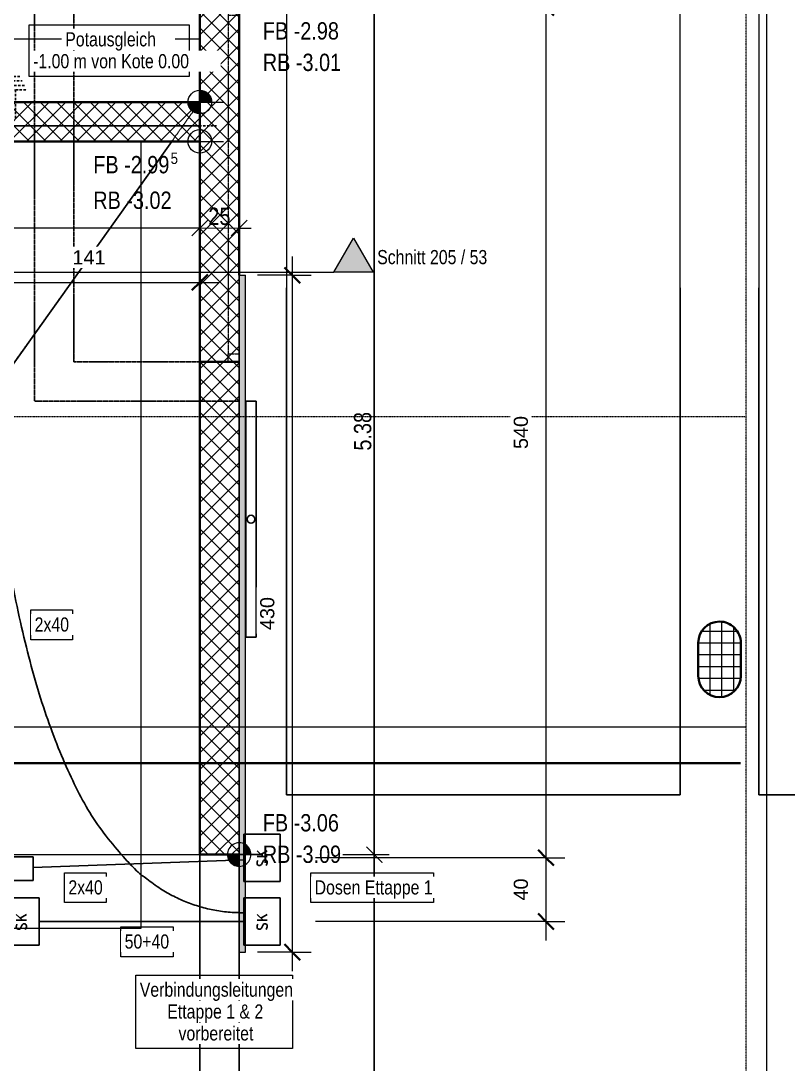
# Model space of a CAD drawing. Header units: millimetres. Extents: x -24363 to 26500, y -21894 to 23000.
# Drawn here: x 9449 to 14321, y 1289 to 7916 of the extents above; entities that cross this region are included whole.
import ezdxf

# ---------------------------------------------------------------- set-up
doc = ezdxf.new("R2010")
doc.units = ezdxf.units.MM
for name, pattern in [('Achse', [25, 15, -5, 0, -5]), ('IMPORT-Strich 2_1mm _3_', [3, 2, -1]), ('IMPORT-Strich 3_1mm Kanten _3_', [4, 3, -1]), ('IMPORT-Strichpunkt 3_1_1mm Achsen _3_', [5, 3, -1, 0, -1]), ('IMPORT-Strichpunkt 6_2_2mm Schnitt _3_', [10, 6, -2, 0, -2]), ('IMPORT-Unsichtbare Linie _3_', [10000, 0, -10000, 0, 0]), ('Verdeckt 0_75', [1.5, 0.75, -0.75])]:
    doc.linetypes.add(name, pattern=pattern)
for name, color, linetype, lineweight in [('010 Aussenwände Abbruch', 7, 'Continuous', 5), ('010 Aussenwände Bauteilschraffuren Neu', 7, 'Continuous', 5), ('010 Aussenwände Neu', 7, 'Continuous', 5), ('010 Fenster Abbruch', 7, 'Continuous', 5), ('015 Innenwände', 7, 'Continuous', 5), ('015 Innenwände Abbruch', 7, 'Continuous', 5), ('015 Innenwände Bauteilschraffuren', 7, 'Continuous', 5), ('015 Innenwände Bauteilschraffuren Neu', 7, 'Continuous', 5), ('015 Innenwände Neu', 7, 'Continuous', 5), ('020 Stützen', 7, 'Continuous', 5), ('020 Stützen Bauteilschraffuren', 7, 'Continuous', 5), ('027 Oberhalb', 7, 'Continuous', 5), ('027 Oberhalb Neu', 7, 'Continuous', 5), ('030 Bodenaufbauten', 7, 'Continuous', 5), ('030 Bodenaufbauten Neu', 7, 'Continuous', 5), ('035 Decken', 7, 'Continuous', 5), ('035 Decken Abbruch', 7, 'Continuous', 5), ('035 Decken Neu', 7, 'Continuous', 5), ('060 Möbel Einbau', 7, 'Continuous', 5), ('060 Möbel Einbau Neu', 7, 'Continuous', 5), ('080 Raum Innen Kontur Neu', 7, 'Continuous', 5), ('110 Bemassungen Ausführung Neu', 7, 'Continuous', 5), ('111 Bemassung Ausführung Koten', 7, 'Continuous', 5), ('111 Bemassung Ausführung Koten Neu', 7, 'Continuous', 5), ('Allgemeine Beschriftungen', 7, 'Continuous', 5), ('Allgemeines Modell', 7, 'Continuous', 5), ('Bemaßungen', 7, 'Continuous', 9), ('Bemaßungen-50', 7, 'Continuous', 9), ('Elektrische Ausstattung', 7, 'Continuous', 5), ('Elektroinstallationen', 7, 'Continuous', 5), ('Geschossdecken', 7, 'Continuous', 5), ('Kabel', 7, 'Continuous', 5), ('Leuchten', 7, 'Continuous', 5), ('Möbel', 7, 'Continuous', 5), ('Schnitte', 7, 'Continuous', 9), ('Stützen', 7, 'Continuous', 5), ('Wände', 7, 'Continuous', 5)]:
    doc.layers.add(name, color=color, linetype=linetype, lineweight=lineweight)
for name, color, linetype, lineweight, true_color in [('5773_100 Untergeschoss_dwg', 7, 'Continuous', 5, 0x767676), ('Detailelemente', 1, 'Continuous', 25, 0xff0000), ('Linien', 7, 'Verdeckt 0_75', 5, 0xc0c0c0)]:
    doc.layers.add(name, color=color, linetype=linetype, lineweight=lineweight, true_color=true_color)
doc.styles.add('Arial Narrow', font='ARIALN.TTF', dxfattribs={"height": 110.000002})
doc.styles.add('Arial Narrow_1', font='ARIALN.TTF', dxfattribs={"height": 72.600002})
doc.styles.add('Arial_5', font='arial.ttf', dxfattribs={"height": 90})
doc.styles.add('Arial_6', font='arial.ttf', dxfattribs={"width": 0.8, "height": 90})
doc.dimstyles.new('Diagonal_-_1_8_mm_Arial', dxfattribs={"dimscale": 304.8, "dimtxt": 91.823346, "dimasz": 0.328084, "dimexe": 0.393701, "dimexo": 0.246063, "dimgap": 0.287073, "dimtad": 1, "dimdec": 0, "dimlfac": 0.1, "dimzin": 0, "dimdsep": 46, "dimtxsty": 'Arial_5', "dimblk1": 'OBLIQUE', "dimblk2": 'OBLIQUE', "dimsah": 1, "dimcen": 0.09, "dimdle": 0.393701, "dimadec": 3, "dimazin": 2, "dimtfac": 1, "dimtdec": 4, "dimtix": 1, "dimtmove": 0, "dimatfit": 3, "dimfxl": 1, "dimtvp": 1, "dimtfill": 1, "dimtolj": 1, "dimtzin": 0, "dimarcsym": 2})
pattern_1 = [(60.551, (0, 0), (-65.30952, 36.87365), []), (150.551, (0, 0), (36.87365, 65.30952), [])]

# ---------------------------------------------------------------- blocks, each defined once
blk = doc.blocks.new('DirectShape - Modell_Elektroplaner_002-17024528-UG')
at = {"layer": 'Wände', "color": 253, "true_color": 0xa3a3a3}
for p, q in [((2250, 0), (0, 0)), ((0, 0), (0, -250)), ((2250, -250), (2250, 0)), ((0, -250), (2250, -250))]:
    blk.add_line(p, q, dxfattribs=at)
blk = doc.blocks.new('DirectShape - Wand-035-17037887-UG')
blk.add_blockref('DirectShape - Modell_Elektroplaner_002-17024528-UG', (0, 0))
blk = doc.blocks.new('DirectShape - Modell_Elektroplaner_002-17024675-UG')
at = {"layer": 'Stützen', "color": 253, "true_color": 0xa3a3a3}
for p, q in [((135, 135), (105, 131.6)), ((165, 131.6), (135, 135)), ((29.5, 84.2), (13.4, 58.6)), ((50.8, 105.5), (29.5, 84.2)), ((76.4, 121.6), (50.8, 105.5)), ((105, 131.6), (76.4, 121.6)), ((193.6, 121.6), (165, 131.6)), ((219.2, 105.5), (193.6, 121.6)), ((240.5, 84.2), (219.2, 105.5)), ((256.6, 58.6), (240.5, 84.2)), ((3.4, 30), (0, 0)), ((13.4, 58.6), (3.4, 30)), ((266.6, 30), (256.6, 58.6)), ((270, 0), (266.6, 30)), ((270, -210), (270, 0)), ((0, 0), (0, -210)), ((0, -210), (3.4, -240)), ((3.4, -240), (13.4, -268.6)), ((256.6, -268.6), (266.6, -240)), ((266.6, -240), (270, -210)), ((13.4, -268.6), (29.5, -294.2)), ((29.5, -294.2), (50.8, -315.5)), ((50.8, -315.5), (76.4, -331.6)), ((193.6, -331.6), (219.2, -315.5)), ((219.2, -315.5), (240.5, -294.2)), ((240.5, -294.2), (256.6, -268.6)), ((76.4, -331.6), (105, -341.6)), ((105, -341.6), (135, -345)), ((135, -345), (165, -341.6)), ((165, -341.6), (193.6, -331.6))]:
    blk.add_line(p, q, dxfattribs=at)
blk = doc.blocks.new('DirectShape - Stütze-003-17009832-UG')
blk.add_blockref('DirectShape - Modell_Elektroplaner_002-17024675-UG', (0, 0))
blk = doc.blocks.new('DirectShape - Modell_Elektroplaner_002-17025082-UG')
at = {"layer": 'Wände', "color": 253, "true_color": 0xa3a3a3}
for p, q in [((0, 0), (0, -250)), ((3130, 0), (0, 0)), ((3130, -250), (3130, 0)), ((0, -250), (3130, -250))]:
    blk.add_line(p, q, dxfattribs=at)
blk = doc.blocks.new('DirectShape - Wand-010-17010382-UG')
blk.add_blockref('DirectShape - Modell_Elektroplaner_002-17025082-UG', (0, 0))
blk = doc.blocks.new('DirectShape - Freifläche-001-17037210-UG')
at = {"layer": 'Allgemeines Modell', "color": 251, "true_color": 0x666666}
for p, q in [((28287.1, 19775.8), (28287.1, 19895.5)), ((28287.1, 19775.8), (28287.1, 19527.9)), ((28287.1, 19527.9), (28287.1, 19295.5)), ((24060.1, 19295.5), (28287.1, 19295.5))]:
    blk.add_line(p, q, dxfattribs=at)
at = {"layer": 'Allgemeines Modell', "color": 253, "true_color": 0xa3a3a3}
for p, q in [((28287.1, 19895.5), (28287.1, 19775.8)), ((28287.1, 19775.8), (28287.1, 19527.9)), ((28287.1, 19527.9), (28287.1, 19295.5)), ((28287.1, 19295.5), (24060.1, 19295.5))]:
    blk.add_line(p, q, dxfattribs=at)
blk = doc.blocks.new('DirectShape - Modell_Elektroplaner_002-17024456-UG')
at = {"layer": 'Geschossdecken', "color": 251, "true_color": 0x666666}
blk.add_line((7096.8, -250), (2000, -7400), dxfattribs=at)
blk = doc.blocks.new('DirectShape - Dach-174-17024457-UG')
blk.add_blockref('DirectShape - Modell_Elektroplaner_002-17024456-UG', (0, 0))
blk = doc.blocks.new('DirectShape - Modell_Elektroplaner_002-17024754-UG')
at = {"layer": 'Allgemeines Modell', "color": 251, "true_color": 0x666666}
blk.add_line((2000, 8007.5), (2000, 5387.5), dxfattribs=at)
blk = doc.blocks.new('DirectShape - Dach-099-17024755-UG')
blk.add_blockref('DirectShape - Modell_Elektroplaner_002-17024754-UG', (0, 0))
blk = doc.blocks.new('DirectShape - Modell_Elektroplaner_002-17025032-UG')
at = {"layer": 'Geschossdecken', "color": 251, "true_color": 0x666666}
for p, q in [((3465.1, 3977.2), (5508, -4562.5)), ((1975.4, -1721.1), (0, 0))]:
    blk.add_line(p, q, dxfattribs=at)
blk = doc.blocks.new('DirectShape - Dach-173-17025033-UG')
blk.add_blockref('DirectShape - Modell_Elektroplaner_002-17025032-UG', (0, 0))
blk = doc.blocks.new('DirectShape - Modell_Elektroplaner_002-17024798-UG')
at = {"layer": 'Möbel', "color": 251, "true_color": 0x666666}
for p, q in [((2000, 5000), (1619.2, 5000)), ((1619.2, 5000), (2000, 5000)), ((2000, 1779.4), (2000, 5000)), ((2000, 5000), (2000, 1779.4)), ((2500, 5000), (2500, 1779.4)), ((5000, 5000), (2500, 5000)), ((2500, 5000), (5000, 5000)), ((2500, 1779.4), (2500, 5000)), ((5000, 1779.4), (5000, 5000)), ((5000, 5000), (5000, 1779.4)), ((5000, 5000), (5000, 1779.4)), ((7500, 5000), (5000, 5000)), ((5000, 5000), (7500, 5000)), ((5000, 1779.4), (5000, 5000)), ((7500, 1779.4), (7500, 5000)), ((7500, 5000), (7500, 1779.4)), ((8000, 5000), (8000, 1779.4)), ((10500, 5000), (8000, 5000)), ((8000, 5000), (10500, 5000)), ((8000, 1779.4), (8000, 5000)), ((10500, 1779.4), (10500, 5000)), ((10500, 5000), (10500, 1779.4))]:
    blk.add_line(p, q, dxfattribs=at)
blk = doc.blocks.new('DirectShape - Objekt-015-17009989-UG')
blk.add_blockref('DirectShape - Modell_Elektroplaner_002-17024798-UG', (0, 0))
blk = doc.blocks.new('DirectShape - Modell_Elektroplaner_002-17025010-UG')
at = {"layer": 'Wände', "color": 253, "true_color": 0xa3a3a3}
for p, q in [((22115, 0), (0, 0)), ((22115, -250), (22115, 0)), ((0, -250), (22115, -250))]:
    blk.add_line(p, q, dxfattribs=at)
blk = doc.blocks.new('DirectShape - Wand-013-17010258-UG')
blk.add_blockref('DirectShape - Modell_Elektroplaner_002-17025010-UG', (0, 0))
blk = doc.blocks.new('Modell_Elektroplaner_002_ifc-1-UG')
at = {"layer": 'Allgemeines Modell', "color": 251, "lineweight": 5, "true_color": 0x666666}
for name, p, rotation in [('DirectShape - Freifläche-001-17037210-UG', (-17702.2, -11895.4), 359.999751747052), ('DirectShape - Dach-099-17024755-UG', (12835, 8007.4), 179.999751747052)]:
    blk.add_blockref(name, p, dxfattribs=dict(at, rotation=rotation))
at = {"layer": 'Geschossdecken', "color": 251, "lineweight": 5, "true_color": 0x666666}
for name, p, rotation in [('DirectShape - Dach-174-17024457-UG', (3310, 7400), 359.999751747052), ('DirectShape - Dach-173-17025033-UG', (10585, 0), 131.0636386928433)]:
    blk.add_blockref(name, p, dxfattribs=dict(at, rotation=rotation))
at = {"layer": 'Möbel', "color": 251, "lineweight": 5, "true_color": 0x666666, "rotation": 179.999751747052}
blk.add_blockref('DirectShape - Objekt-015-17009989-UG', (21635, 7999.9), dxfattribs=at)
at = {"layer": 'Stützen', "color": 251, "lineweight": 5, "true_color": 0x666666, "rotation": 359.999751747052}
blk.add_blockref('DirectShape - Stütze-003-17009832-UG', (13750, 3964.9), dxfattribs=at)
at = {"layer": 'Wände', "color": 251, "lineweight": 5, "true_color": 0x666666}
for name, p, rotation in [('DirectShape - Wand-035-17037887-UG', (10835, 8000), 269.9997517460218), ('DirectShape - Wand-013-17010258-UG', (-11530, 7400), 359.999751747052), ('DirectShape - Wand-010-17010382-UG', (10585, 2620), 89.9997517460218)]:
    blk.add_blockref(name, p, dxfattribs=dict(at, rotation=rotation))
blk = doc.blocks.new('tin_Schlaufdose_Flaeche_Decke - 250x180x120-17548283-UG')
at = {"layer": 'Elektrische Ausstattung', "color": 1, "lineweight": 25, "true_color": 0xff0000}
for p, q in [((-150, 115), (150, 115)), ((-150, -115), (-150, 115)), ((150, 115), (150, -115)), ((-42.1, 4.1), (-20.9, -6.5)), ((7.5, -33.3), (7.5, 31.4)), ((43.5, 31.4), (7.5, -8.1)), ((21.4, 7.1), (43.9, -33.3)), ((150, -115), (-150, -115))]:
    blk.add_line(p, q, dxfattribs=at)
for centre, radius, start, end in [((-35.5, 17), 14.5, 166.68005, 242.94945), ((-35.5, 17), 14.4, 90.77116, 166.80591), ((-36, -17.5), 48.9, 67.89556, 89.59555), ((-26.8, 7.6), 40.9, 235.43154, 268.51932), ((-28.4, -18.9), 14.4, 272.50152, 346.80592), ((-28.5, -18.8), 14.5, 346.68006, 58.22264)]:
    blk.add_arc(centre, radius, start, end, dxfattribs=at)
blk = doc.blocks.new('tin_Schlaufdose_Flaeche_Decke - 250x180x120-V11-UG')
at = {"layer": 'Elektrische Ausstattung', "color": 94, "lineweight": 25, "true_color": 0x00a500}
for p, q in [((-150, 115), (150, 115)), ((-150, -115), (-150, 115)), ((150, 115), (150, -115)), ((-42.1, 4.1), (-20.9, -6.5)), ((7.5, -33.3), (7.5, 31.4)), ((43.5, 31.4), (7.5, -8.1)), ((21.4, 7.1), (43.9, -33.3)), ((150, -115), (-150, -115))]:
    blk.add_line(p, q, dxfattribs=at)
for centre, radius, start, end in [((-35.5, 17), 14.5, 166.68005, 242.94945), ((-35.5, 17), 14.4, 90.77116, 166.80591), ((-36, -17.5), 48.9, 67.89556, 89.59555), ((-26.8, 7.6), 40.9, 235.43154, 268.51932), ((-28.4, -18.9), 14.4, 272.50152, 346.80592), ((-28.5, -18.8), 14.5, 346.68006, 58.22264)]:
    blk.add_arc(centre, radius, start, end, dxfattribs=at)
blk = doc.blocks.new('tin_Abzweigdose_Flaeche_Decke - 115x115x115-V12-UG')
at = {"layer": 'Detailelemente'}
for p, q in [((-75, 75), (75, 75)), ((-75, -75), (-75, 75)), ((75, 75), (75, -75)), ((75, -75), (-75, -75))]:
    blk.add_line(p, q, dxfattribs=at)
blk = doc.blocks.new('tin_Erdung Wand - Erdung Wand-18182667-UG')
at = {"layer": 'Elektroinstallationen', "color": 1, "linetype": 'Achse', "lineweight": 25, "true_color": 0xff0000}
for p, q in [((-58.8, 208.5), (58.8, 208.5)), ((-42.7, 236.5), (42.7, 236.5)), ((26.5, 264.5), (-26.5, 264.5)), ((-75, 180.5), (75, 180.5)), ((0, 180.5), (0, 102.5)), ((0, 0), (0, 102.5))]:
    blk.add_line(p, q, dxfattribs=at)
blk = doc.blocks.new('tin_Installationskanal_Wand_Waagerecht - Installationskanal 40x60mm Wand waagrecht-18269562-UG')
at = {"layer": 'Elektroinstallationen', "linetype": 'Verdeckt 0_75', "true_color": 0xaaffaa}
blk.add_hatch(color=81, dxfattribs=at).paths.add_polyline_path([(4300, 40), (0, 40), (0, 0), (4300, 0)])
at = {"layer": 'Elektroinstallationen'}
for p, q in [((0, 0), (0, 40)), ((4300, 40), (0, 40)), ((4300, 0), (4300, 40)), ((0, 0), (4300, 0))]:
    blk.add_line(p, q, dxfattribs=at)
blk = doc.blocks.new('tin_LED_Lichtleiste - Lichtleiste LED 150-17546090-UG')
at = {"layer": 'Leuchten', "color": 150, "lineweight": 25, "true_color": 0x007fff}
for p, q in [((750, 32.5), (-750, 32.5)), ((-750, 32.5), (-750, -32.5)), ((-750, 32.5), (750, 32.5)), ((-750, -32.5), (-750, 32.5)), ((750, -32.5), (750, 32.5)), ((750, 32.5), (750, -32.5)), ((-750, -32.5), (750, -32.5)), ((750, -32.5), (-750, -32.5))]:
    blk.add_line(p, q, dxfattribs=at)
blk.add_circle((0, 0), 25, dxfattribs=at)
blk = doc.blocks.new('tin_Fundamenterder_Horizontal_P1_P2 - Banderder verzinkt 50mm2-18180869-UG')
at = {"layer": 'Elektroinstallationen', "color": 1, "linetype": 'Achse', "lineweight": 25, "true_color": 0xff0000}
blk.add_line((0, 0), (1360, 0), dxfattribs=at)
blk = doc.blocks.new('tin_Fundamenterder_Horizontal_P1_P2 - Banderder verzinkt 50mm2-18184421-UG')
at = {"layer": 'Elektroinstallationen', "color": 1, "linetype": 'Achse', "lineweight": 25, "true_color": 0xff0000}
for p, q in [((0, 0), (5715, 0)), ((5815, 0), (7280, 0))]:
    blk.add_line(p, q, dxfattribs=at)
at = {"layer": 'Linien', "color": 1, "linetype": 'Achse', "lineweight": 25, "true_color": 0xff0000}
blk.add_line((5715.1, 0), (5815, 0), dxfattribs=at)
blk = doc.blocks.new('5773_100 Untergeschoss_dwg-17512464-UG')
at = {"layer": '010 Aussenwände Bauteilschraffuren Neu', "true_color": 0x808080}
h = blk.add_hatch(dxfattribs=at)
h.set_pattern_fill('FP_1', color=8, style=0, pattern_type=2)
h.set_pattern_definition(pattern_1)
h.paths.add_polyline_path([(-13024.8, 3797.1), (6874.1, 9334.6), (6807.1, 9575.5), (-13091.8, 4038)])
h.paths.add_polyline_path([(7000, 9369.7), (8280.6, 9726.1), (8213.6, 9966.9), (6903.4, 9602.3), (6970.4, 9361.4)])
at = {"layer": '015 Innenwände Bauteilschraffuren', "true_color": 0x656565}
h = blk.add_hatch(dxfattribs=at)
h.set_pattern_fill('FP_1', color=251, style=0, pattern_type=2)
h.set_pattern_definition(pattern_1)
h.paths.add_polyline_path([(9495.1, 5361.9), (9735.9, 5428.9), (8896.8, 8444.3), (8656, 8377.3), (9270.9, 6167.3)])
at = {"layer": '015 Innenwände Bauteilschraffuren Neu', "true_color": 0x808080}
h = blk.add_hatch(dxfattribs=at)
h.set_pattern_fill('FP_1', color=8, style=0, pattern_type=2)
h.set_pattern_definition(pattern_1)
h.paths.add_polyline_path([(8896.8, 8444.3), (8293.6, 10612), (8052.7, 10544.9), (8656, 8377.3)])
at = {"layer": '020 Stützen Bauteilschraffuren', "true_color": 0x656565}
h = blk.add_hatch(dxfattribs=at)
h.set_pattern_fill('FP_13', color=251, style=0, pattern_type=2)
h.set_pattern_definition([(285.551, (12183.64, 7506.17), (-72.254, -20.107), []), (195.551, (12183.64, 7506.17), (-20.107, 72.254), [])])
h.paths.add_polyline_path([(12406.2, 7210), (12438.6, 7223.8), (12466.4, 7245.5), (12487.6, 7273.7), (12500.7, 7306.4), (12505, 7341.3), (12500.1, 7376.2), (12443.8, 7578.6), (12430, 7611), (12408.2, 7638.7), (12380.1, 7659.9), (12347.4, 7673.1), (12312.4, 7677.4), (12277.5, 7672.4), (12245.1, 7658.6), (12217.3, 7636.9), (12196.1, 7608.7), (12183, 7576), (12178.7, 7541.1), (12183.6, 7506.2), (12239.9, 7303.9), (12253.7, 7271.4), (12275.5, 7243.7), (12303.6, 7222.5), (12336.3, 7209.3), (12371.3, 7205.1)])
at = {"layer": '111 Bemassung Ausführung Koten'}
h = blk.add_hatch(color=256, dxfattribs=at)
h.paths.add_polyline_path([(9735.9, 5428.9), (9736, 5429), (9715.8, 5501.2)])
h.paths.add_polyline_path([(9808.2, 5449), (9795, 5475.1), (9772.8, 5494.2), (9758, 5499.1), (9774.5, 5439.6)])
blk.add_hatch(color=256, dxfattribs=at).paths.add_polyline_path([(9756.1, 5356.7), (9735.9, 5428.9), (9663.7, 5408.8), (9676.9, 5382.7), (9699.1, 5363.6), (9726.9, 5354.5)])
at = {"layer": '111 Bemassung Ausführung Koten Neu'}
for points in [[(8285.9, 9987), (8272.7, 10013.1), (8250.5, 10032.2), (8222.7, 10041.3), (8193.5, 10039.2), (8213.6, 9966.9)], [(8233.7, 9894.6), (8213.6, 9966.9), (8141.3, 9946.8), (8154.5, 9920.7), (8176.7, 9901.6), (8204.5, 9892.4)]]:
    blk.add_hatch(color=256, dxfattribs=at).paths.add_polyline_path(points)
at = {"layer": '010 Aussenwände Abbruch', "color": 40, "linetype": 'IMPORT-Strich 2_1mm _3_', "lineweight": 25, "true_color": 0xffbf00, "flags": 128}
blk.add_lwpolyline([(8656, 8377.3), (7885.2, 8162.8), (7282, 10330.5), (7041.2, 10263.4), (7711.4, 7855), (7952.3, 7922), (8963.8, 8203.5)], dxfattribs=at)
at = {"layer": '010 Aussenwände Neu', "lineweight": 35, "flags": 128}
blk.add_lwpolyline([(6970.4, 9361.4), (8280.6, 9726.1), (8213.6, 9966.9), (6903.4, 9602.3)], dxfattribs=at)
at = {"layer": '010 Fenster Abbruch', "color": 40, "linetype": 'IMPORT-Strich 2_1mm _3_', "true_color": 0xffbf00}
blk.add_line((8656, 8377.3), (8052.7, 10544.9), dxfattribs=at)
at = {"layer": '010 Fenster Abbruch', "color": 40, "linetype": 'IMPORT-Strich 2_1mm _3_', "lineweight": 25, "true_color": 0xffbf00}
blk.add_line((8656, 8377.3), (8829.4, 8425.6), dxfattribs=at)
at = {"layer": '010 Fenster Abbruch', "color": 40, "linetype": 'IMPORT-Strich 2_1mm _3_', "true_color": 0xffbf00, "flags": 128}
for points in [[(8749.4, 8974.1), (8293.6, 10612), (8307, 10563.8)], [(8226.1, 10593.2), (8239.6, 10545), (8816, 8473.7)], [(8749.4, 8974.1), (8307, 10563.8), (8239.6, 10545)], [(8829.4, 8425.6), (8816, 8473.7), (8883.4, 8492.5)]]:
    blk.add_lwpolyline(points, dxfattribs=at)
at = {"layer": '010 Fenster Abbruch', "color": 40, "linetype": 'IMPORT-Strich 2_1mm _3_', "lineweight": 25, "true_color": 0xffbf00, "flags": 128}
blk.add_lwpolyline([(8896.8, 8444.3), (8829.4, 8425.6)], close=True, dxfattribs=at)
at = {"layer": '015 Innenwände', "color": 251, "lineweight": 25, "true_color": 0x656565}
blk.add_line((8896.8, 8444.3), (8656, 8377.3), dxfattribs=at)
at = {"layer": '015 Innenwände', "lineweight": 35, "flags": 128}
blk.add_lwpolyline([(8656, 8377.3), (9495.1, 5361.9), (9735.9, 5428.9)], dxfattribs=at)
at = {"layer": '015 Innenwände Abbruch', "color": 40, "linetype": 'IMPORT-Strich 2_1mm _3_', "lineweight": 25, "true_color": 0xffbf00, "flags": 128}
for points in [[(8656, 8377.3), (8829.4, 8425.6), (8896.8, 8444.3)], [(10555.4, 1551.7), (9495.1, 5361.9), (9735.9, 5428.9)], [(9902.2, 4831.6), (10796.3, 1618.7), (10728.8, 1599.9), (10555.4, 1551.7)]]:
    blk.add_lwpolyline(points, dxfattribs=at)
at = {"layer": '015 Innenwände Neu', "lineweight": 35}
blk.add_line((8749.4, 8974.1), (8293.6, 10612), dxfattribs=at)
at = {"layer": '015 Innenwände Neu', "lineweight": 35, "flags": 128}
blk.add_lwpolyline([(8052.7, 10544.9), (8656, 8377.3), (8896.8, 8444.3)], dxfattribs=at)
at = {"layer": '020 Stützen', "color": 251, "lineweight": 35, "true_color": 0x656565}
for p, q in [((12500.1, 7376.2), (12443.8, 7578.6)), ((12183.6, 7506.2), (12239.9, 7303.9))]:
    blk.add_line(p, q, dxfattribs=at)
for centre, start, end in [((12313.7, 7542.4), 105.551, 195.551), ((12313.7, 7542.4), 15.551, 105.551), ((12370, 7340.1), 285.551, 15.551), ((12370, 7340.1), 195.551, 285.551)]:
    blk.add_arc(centre, 135, start, end, dxfattribs=at)
at = {"layer": '027 Oberhalb', "color": 251, "linetype": 'IMPORT-Strichpunkt 6_2_2mm Schnitt _3_', "true_color": 0x656565, "flags": 128}
blk.add_lwpolyline([(21119.6, -1233.1), (15376.9, -2831.1), (9978.3, 16568.8)], dxfattribs=at)
at = {"layer": '027 Oberhalb Neu', "linetype": 'IMPORT-Strichpunkt 6_2_2mm Schnitt _3_'}
for p, q in [((12083.1, 8967.7), (9029.2, 8117.9)), ((8990.7, 8107.1), (-8179.4, 3329)), ((9029.2, 8117.9), (8990.7, 8107.2))]:
    blk.add_line(p, q, dxfattribs=at)
at = {"layer": '027 Oberhalb Neu', "linetype": 'IMPORT-Strichpunkt 3_1_1mm Achsen _3_'}
for p, q in [((12620.9, 7072.5), (9557.4, 6220)), ((9557.3, 6220), (9518.9, 6209.3))]:
    blk.add_line(p, q, dxfattribs=at)
at = {"layer": '027 Oberhalb Neu', "linetype": 'IMPORT-Strichpunkt 3_1_1mm Achsen _3_', "lineweight": 35}
for p, q in [((9619, 5998.4), (12647.1, 6841.1)), ((9580.5, 5987.7), (9619, 5998.4))]:
    blk.add_line(p, q, dxfattribs=at)
at = {"layer": '027 Oberhalb Neu', "linetype": 'IMPORT-Strichpunkt 3_1_1mm Achsen _3_', "flags": 128}
blk.add_lwpolyline([(9518.8, 6209.3), (-11314.6, 411.7), (-11271.7, 257.5), (-14653.2, -683.5), (-11940.1, -10433), (-10533.5, -10041.6)], dxfattribs=at)
at = {"layer": '027 Oberhalb Neu', "linetype": 'IMPORT-Strichpunkt 3_1_1mm Achsen _3_', "lineweight": 35, "flags": 128}
blk.add_lwpolyline([(-11925.8, -9439.8), (-14311, -868.5), (-10968.1, 61.8), (-11021.7, 254.4), (9580.5, 5987.7)], dxfattribs=at)
at = {"layer": '030 Bodenaufbauten', "color": 251, "linetype": 'IMPORT-Unsichtbare Linie _3_', "true_color": 0x656565}
blk.add_line((10438.4, 2904.8), (9902.2, 4831.6), dxfattribs=at)
at = {"layer": '030 Bodenaufbauten', "color": 251, "linetype": 'IMPORT-Unsichtbare Linie _3_', "true_color": 0x656565, "flags": 128}
blk.add_lwpolyline([(8749.4, 8974.1), (8293.6, 10612), (17138.3, 13073.3)], dxfattribs=at)
at = {"layer": '030 Bodenaufbauten Neu', "color": 8, "linetype": 'IMPORT-Unsichtbare Linie _3_', "true_color": 0x808080, "flags": 128}
blk.add_lwpolyline([(6970.4, 9361.4), (8108.9, 9678.3), (5115.6, 1423.6), (3694.8, 1.9), (3429.7, 954.4), (2571.1, 4039.8)], dxfattribs=at)
blk.add_lwpolyline([(10197.5, 2837.8), (5115.6, 1423.6), (8108.9, 9678.3), (8280.6, 9726.1)], close=True, dxfattribs=at)
at = {"layer": '035 Decken', "color": 251, "linetype": 'IMPORT-Strichpunkt 3_1_1mm Achsen _3_', "true_color": 0x656565, "flags": 128}
blk.add_lwpolyline([(11854.3, -3116), (15322.6, -2150.8), (10118.8, 16548.6), (6650.6, 15583.5)], close=True, dxfattribs=at)
at = {"layer": '035 Decken', "color": 251, "true_color": 0x656565, "flags": 128}
blk.add_lwpolyline([(21494.9, -2581.8), (12409.3, -5110.2), (6635.3, 15638.5)], dxfattribs=at)
blk.add_lwpolyline([(21494.9, -2581.8), (12409.3, -5110.2), (6635.3, 15638.5)], dxfattribs=at)
at = {"layer": '035 Decken', "color": 251, "linetype": 'IMPORT-Strich 3_1mm Kanten _3_', "true_color": 0x656565, "flags": 128}
blk.add_lwpolyline([(21494.9, -2581.8), (12409.3, -5110.2), (10197.5, 2837.8), (7985.7, 10785.8), (17071.3, 13314.2)], dxfattribs=at)
at = {"layer": '035 Decken Abbruch', "color": 40, "linetype": 'IMPORT-Strich 2_1mm _3_', "true_color": 0xffbf00, "flags": 128}
blk.add_lwpolyline([(8052.7, 10544.9), (8656, 8377.3), (7885.2, 8162.8), (7282, 10330.5)], close=True, dxfattribs=at)
at = {"layer": '035 Decken Neu', "linetype": 'IMPORT-Strich 3_1mm Kanten _3_', "flags": 128}
for points in [[(4316.2, -3163.7), (6044.1, -9372.7), (6151.3, -9758.1), (13786.2, -7633.4), (13035.5, -4935.9), (12409.3, -5110.2), (10197.5, 2837.8), (8213.6, 9966.9), (8106.4, 10352.3), (1097.7, 8401.9), (1204.9, 8016.5), (1746.2, 6071.4), (1746.5, 6070.4), (518.1, 5728.6), (1579.7, 4970.5)], [(13052.7, -7422.3), (5115.6, 1423.6), (8213.6, 9966.9)]]:
    blk.add_lwpolyline(points, dxfattribs=at)
at = {"layer": '035 Decken Neu', "linetype": 'IMPORT-Strichpunkt 3_1_1mm Achsen _3_', "flags": 128}
blk.add_lwpolyline([(2424.8, 3633.1), (2486.4, 3411.5), (9495.1, 5361.9), (8213.6, 9966.9), (6903.4, 9602.3)], dxfattribs=at)
at = {"layer": '060 Möbel Einbau', "color": 251, "true_color": 0x656565, "flags": 128}
for points in [[(15221.7, 7350), (13881.3, 12166.9), (11472.8, 11496.7), (12813.3, 6679.7), (15221.7, 7350), (13881.3, 12166.9), (16289.7, 12837.2), (17630.2, 8020.2)], [(9923.1, 5875.4), (12331.6, 6545.7), (10991.1, 11362.6), (8582.6, 10692.4)]]:
    blk.add_lwpolyline(points, close=True, dxfattribs=at)
at = {"layer": '060 Möbel Einbau Neu', "flags": 128}
blk.add_lwpolyline([(6970.4, 9361.4), (7919.3, 9625.5), (9259.8, 4808.6), (6466, 4031.1), (5125.5, 8848)], dxfattribs=at)
at = {"layer": '080 Raum Innen Kontur Neu', "color": 9, "true_color": 0xc0c0c0}
for p, q in [((12443.8, 7578.6), (12500.1, 7376.2)), ((12239.9, 7303.9), (12183.6, 7506.2))]:
    blk.add_line(p, q, dxfattribs=at)
at = {"layer": '080 Raum Innen Kontur Neu', "color": 9, "true_color": 0xc0c0c0, "flags": 128}
for points in [[(17138.3, 13073.3), (8293.6, 10612), (8521.5, 9793.1), (8749.4, 8974.1)], [(9902.2, 4831.6), (11344.5, -351.4), (12583.1, -4802.3), (21427.9, -2341)]]:
    blk.add_lwpolyline(points, dxfattribs=at)
at = {"layer": '080 Raum Innen Kontur Neu', "color": 9, "true_color": 0xc0c0c0}
for centre, start, end in [((12313.7, 7542.4), 105.551, 195.551), ((12313.7, 7542.4), 15.551, 105.551), ((12370, 7340.1), 285.551, 15.551), ((12370, 7340.1), 195.551, 285.551)]:
    blk.add_arc(centre, 135, start, end, dxfattribs=at)
at = {"layer": '110 Bemassungen Ausführung Neu', "color": 254, "true_color": 0xcccccc}
for p, q in [((8694.1, 9172.9), (8643.8, 9353.5)), ((8453.2, 9105.9), (8402.9, 9286.5)), ((10369.7, 5605.3), (10652.7, 5684))]:
    blk.add_line(p, q, dxfattribs=at)
at = {"layer": '110 Bemassungen Ausführung Neu', "color": 254, "lineweight": 25, "true_color": 0xcccccc}
blk.add_line((8634.2, 9201.6), (8703.7, 9324.8), dxfattribs=at)
at = {"layer": '110 Bemassungen Ausführung Neu', "color": 254, "true_color": 0xcccccc, "flags": 128}
for points in [[(9099.9, 10914.2), (9120, 10841.9), (10562.4, 5658.9), (9120, 10841.9)], [(1660.2, 7312.8), (8428.1, 9196.2), (1660.2, 7312.8), (8428.1, 9196.2), (8668.9, 9263.2), (8741.2, 9283.3)], [(12170.9, -121.5), (10562.4, 5658.9), (12170.9, -121.5), (13409.5, -4572.3), (13429.6, -4644.6)]]:
    blk.add_lwpolyline(points, dxfattribs=at)
at = {"layer": '110 Bemassungen Ausführung Neu', "color": 254, "lineweight": 25, "true_color": 0xcccccc, "flags": 128}
for points in [[(8393.3, 9134.6), (8462.8, 9257.8)], [(10500.8, 5693.6), (10623.9, 5624.1)]]:
    blk.add_lwpolyline(points, close=True, dxfattribs=at)
at = {"layer": '111 Bemassung Ausführung Koten'}
for p, q in [((8333.8, 10467.4), (8253.4, 10756.5)), ((9774.5, 5439.6), (9736, 5428.9)), ((9736, 5428.9), (9774.5, 5439.6)), ((9880.5, 5469.1), (9774.5, 5439.6)), ((9774.5, 5439.6), (9880.5, 5469.1))]:
    blk.add_line(p, q, dxfattribs=at)
at = {"layer": '111 Bemassung Ausführung Koten', "flags": 128}
blk.add_lwpolyline([(9736, 5428.9), (9591.4, 5388.7)], close=True, dxfattribs=at)
at = {"layer": '111 Bemassung Ausführung Koten'}
for start, end in [(105.5243, 285.5777), (105.5243, 285.5777), (72.76992, 105.48608), (72.76992, 105.48608), (15.551, 72.7317), (15.551, 72.7317), (318.3703, 15.551), (318.3703, 15.551), (285.61592, 318.33208), (285.61592, 318.33208)]:
    blk.add_arc((9735.9, 5428.9), 75, start, end, dxfattribs=at)
at = {"layer": '111 Bemassung Ausführung Koten Neu'}
for p, q in [((8253.8, 9822.4), (8173.4, 10111.4)), ((8069.1, 9926.7), (8358.1, 10007.1)), ((8320.8, 9581.5), (8240.4, 9870.6)), ((8136.1, 9685.8), (8425.1, 9766.3))]:
    blk.add_line(p, q, dxfattribs=at)
for centre in [(8213.6, 9966.9), (8280.6, 9726.1)]:
    blk.add_circle(centre, 75, dxfattribs=at)
at = {"layer": '110 Bemassungen Ausführung Neu', "color": 254, "true_color": 0xcccccc, "char_height": 110, "attachment_point": 1, "line_spacing_factor": 0.974696, "style": 'Arial Narrow'}
for s, insert, width, rotation in [('25', (8445.6, 9335.1), 167.507, 15.551), ('5.38', (9750, 8096.4), 293.138, 105.551)]:
    blk.add_mtext(s, dxfattribs=dict(at, insert=insert, width=width, rotation=rotation))
at = {"layer": '111 Bemassung Ausführung Koten', "color": 254, "true_color": 0xcccccc, "char_height": 110, "attachment_point": 1, "rotation": 15.551, "line_spacing_factor": 0.974696, "style": 'Arial Narrow'}
for s, insert, width in [('FB -2.98', (8463, 10562.7), 579.521), ('RB -3.01', (8516.6, 10370), 595.731), ('FB -3.06', (9811.5, 5716.8), 579.521), ('RB -3.09', (9865.1, 5524.2), 595.731)]:
    blk.add_mtext(s, dxfattribs=dict(at, insert=insert, width=width))
at = {"layer": '111 Bemassung Ausführung Koten Neu', "color": 254, "true_color": 0xcccccc, "attachment_point": 1, "rotation": 15.551, "line_spacing_factor": 0.974696}
for s, insert, char_height, width, style in [('5', (8121.2, 9608.2), 72.6, 55.278, 'Arial Narrow_1'), ('FB -2.99', (7653.6, 9455.4), 110, 579.521, 'Arial Narrow'), ('RB -3.02', (7714.2, 9237.7), 110, 595.731, 'Arial Narrow')]:
    blk.add_mtext(s, dxfattribs=dict(at, insert=insert, char_height=char_height, width=width, style=style))
blk = doc.blocks.new('DIMBLOCK2-UG')
at = {"layer": 'Bemaßungen-50'}
for p, q in [((12782.6, 8119.9), (12782.6, 2479.9)), ((12782.6, 7999.9), (12778.4, 7999.9)), ((12782.6, 7999.9), (12902.6, 7999.9)), ((12782.6, 2599.9), (11320.1, 2600)), ((12782.6, 2599.9), (12902.6, 2599.9))]:
    blk.add_line(p, q, dxfattribs=at)
at = {"layer": 'Bemaßungen-50', "lineweight": 35}
for p, q in [((12782.6, 7999.9), (12732.6, 8049.9)), ((12782.6, 7999.9), (12832.6, 7949.9)), ((12782.6, 2599.9), (12732.6, 2649.9)), ((12782.6, 2599.9), (12832.6, 2549.9))]:
    blk.add_line(p, q, dxfattribs=at)
at = {"layer": 'Bemaßungen-50', "color": 0, "insert": (12578.3, 5196.1), "char_height": 90, "width": 249.194, "attachment_point": 1, "rotation": 90, "line_spacing_factor": 0.941778, "style": 'Arial_5', "bg_fill": 3, "box_fill_scale": 1.25, "bg_fill_color": 256, "bg_fill_true_color": 13158600, "bg_fill_transparency": 0}
blk.add_mtext('540', dxfattribs=at)
blk = doc.blocks.new('_Oblique')
at = {"color": 0, "linetype": 'ByBlock', "lineweight": -2}
blk.add_line((-0.5, -0.5), (0.5, 0.5), dxfattribs=at)
blk = doc.blocks.new('DIMBLOCK3-UG')
at = {"layer": 'Bemaßungen-50'}
for p, q in [((12782.6, 2720), (12782.6, 2075.2)), ((12782.6, 2600), (11320.1, 2600)), ((12782.6, 2600), (12902.6, 2600)), ((12782.6, 2195.2), (11320.1, 2195.2)), ((12782.6, 2195.2), (12902.6, 2195.2))]:
    blk.add_line(p, q, dxfattribs=at)
at = {"layer": 'Bemaßungen-50', "lineweight": 35}
for p, q in [((12782.6, 2600), (12732.6, 2650)), ((12782.6, 2600), (12832.6, 2550)), ((12782.6, 2195.2), (12732.6, 2245.2)), ((12782.6, 2195.2), (12832.6, 2145.2))]:
    blk.add_line(p, q, dxfattribs=at)
at = {"layer": 'Bemaßungen-50', "color": 0, "insert": (12578.3, 2328.3), "char_height": 90, "width": 166.13, "attachment_point": 1, "rotation": 90, "line_spacing_factor": 0.941778, "style": 'Arial_5', "bg_fill": 3, "box_fill_scale": 1.25, "bg_fill_color": 256, "bg_fill_true_color": 13158600, "bg_fill_transparency": 0}
blk.add_mtext('40', dxfattribs=at)
blk = doc.blocks.new('Schnitt - eine Zeile-17117296-UG')
at = {"layer": 'Schnitte'}
blk.add_hatch(color=256, dxfattribs=at).paths.add_polyline_path([(0, 0), (-5, 0), (-2.5, 4.33)])
for p, q in [((-2.5, 4.33), (-5, 0)), ((0, 0), (-2.5, 4.33)), ((-5, 0), (0, 0))]:
    blk.add_line(p, q, dxfattribs=at)
blk = doc.blocks.new('DIMBLOCK65-UG')
at = {"layer": 'Bemaßungen-50'}
for p, q in [((11172.4, 6420), (11172.4, 1880)), ((11172.4, 6300), (10950.3, 6300)), ((11172.4, 6300), (11292.4, 6300)), ((11172.4, 2000), (10950.3, 2000)), ((11172.4, 2000), (11292.4, 2000))]:
    blk.add_line(p, q, dxfattribs=at)
at = {"layer": 'Bemaßungen-50', "lineweight": 35}
for p, q in [((11172.4, 6300), (11122.4, 6350)), ((11172.4, 6300), (11222.4, 6250)), ((11172.4, 2000), (11122.4, 2050)), ((11172.4, 2000), (11222.4, 1950))]:
    blk.add_line(p, q, dxfattribs=at)
at = {"layer": 'Bemaßungen-50', "color": 0, "insert": (10968.1, 4046.1), "char_height": 90, "width": 249.194, "attachment_point": 1, "rotation": 90, "line_spacing_factor": 0.941778, "style": 'Arial_5', "bg_fill": 3, "box_fill_scale": 1.25, "bg_fill_color": 256, "bg_fill_true_color": 13158600, "bg_fill_transparency": 0}
blk.add_mtext('430', dxfattribs=at)
blk = doc.blocks.new('DIMBLOCK66-UG')
at = {"layer": 'Bemaßungen-50'}
for p, q in [((9175, 6254.2), (9175, 7032.5)), ((10585, 6254.2), (10585, 6374.2)), ((9055, 6254.2), (10705, 6254.2)), ((9175, 6254.2), (9175, 6134.2)), ((10585, 6254.2), (10585, 6249.9))]:
    blk.add_line(p, q, dxfattribs=at)
at = {"layer": 'Bemaßungen-50', "lineweight": 35}
for p, q in [((9175, 6254.2), (9225, 6304.2)), ((10585, 6254.2), (10635, 6304.2)), ((9175, 6254.2), (9125, 6204.2)), ((10585, 6254.2), (10535, 6204.2))]:
    blk.add_line(p, q, dxfattribs=at)
at = {"layer": 'Bemaßungen-50', "color": 0, "insert": (9776.2, 6458.5), "char_height": 90, "width": 249.194, "attachment_point": 1, "line_spacing_factor": 0.941778, "style": 'Arial_5', "bg_fill": 3, "box_fill_scale": 1.25, "bg_fill_color": 256, "bg_fill_true_color": 13158600, "bg_fill_transparency": 0}
blk.add_mtext('141', dxfattribs=at)

msp = doc.modelspace()

# ---------------------------------------------------------------- linework, layer by layer
at = {"layer": 'Allgemeine Beschriftungen', "color": 1, "lineweight": 18, "true_color": 0xff0000, "flags": 128}
for points in [[(9501.7, 7891), (10517.3, 7891), (10517.3, 7563), (9501.7, 7563)], [(9725.4, 2504.3), (9989.8, 2504.3), (9989.8, 2315.3), (9725.4, 2315.3)], [(10178.7, 1854.6), (11173.1, 1854.6), (11173.1, 1387.6), (10178.7, 1387.6)]]:
    msp.add_lwpolyline(points, close=True, dxfattribs=at)
at = {"layer": 'Allgemeine Beschriftungen', "color": 190, "lineweight": 18, "true_color": 0x7700ff, "flags": 128}
msp.add_lwpolyline([(9511.2, 4174), (9775.6, 4174), (9775.6, 3985), (9511.2, 3985)], close=True, dxfattribs=at)
at = {"layer": 'Allgemeine Beschriftungen', "color": 94, "lineweight": 18, "true_color": 0x00a500, "flags": 128}
msp.add_lwpolyline([(10082.8, 2160.4), (10416, 2160.4), (10416, 1971.4), (10082.8, 1971.4)], close=True, dxfattribs=at)
at = {"layer": 'Kabel', "color": 1, "lineweight": 25, "true_color": 0xff0000}
msp.add_line((9525.8, 2539), (10865.1, 2585.8), dxfattribs=at)
at = {"layer": 'Kabel', "color": 94, "lineweight": 25, "true_color": 0x00a500}
msp.add_line((9566, 2195.2), (10864.8, 2195.2), dxfattribs=at)
at = {"layer": 'Kabel', "color": 190, "lineweight": 25, "true_color": 0x7700ff}
msp.add_open_spline([(9175, 6563.4), (9327.7, 2250.2), (10865.1, 2250.2)], degree=2, dxfattribs=at)

# ---------------------------------------------------------------- block references
at = {"lineweight": 5}
msp.add_blockref('Modell_Elektroplaner_002_ifc-1-UG', (0, 0), dxfattribs=at)
at = {"layer": '5773_100 Untergeschoss_dwg', "color": 254, "true_color": 0xcccccc, "rotation": 344.449}
msp.add_blockref('5773_100 Untergeschoss_dwg-17512464-UG', (0, 0), dxfattribs=at)
at = {"layer": 'Detailelemente'}
msp.add_blockref('tin_Abzweigdose_Flaeche_Decke - 115x115x115-V12-UG', (9450.8, 2529.8), dxfattribs=at)
at = {"layer": 'Elektrische Ausstattung', "color": 1, "lineweight": 25, "true_color": 0xff0000, "rotation": 89.9999999999999}
msp.add_blockref('tin_Schlaufdose_Flaeche_Decke - 250x180x120-17548283-UG', (10980.1, 2600), dxfattribs=at)
at = {"layer": 'Elektrische Ausstattung', "color": 94, "lineweight": 25, "true_color": 0x00a500, "rotation": 89.9999999999999}
for p in [(9450.8, 2195.2), (10980.1, 2195.2)]:
    msp.add_blockref('tin_Schlaufdose_Flaeche_Decke - 250x180x120-V11-UG', p, dxfattribs=at)
at = {"layer": 'Elektroinstallationen', "color": 1, "linetype": 'Achse', "lineweight": 25, "true_color": 0xff0000}
msp.add_blockref('tin_Erdung Wand - Erdung Wand-18182667-UG', (9415.2, 7297.5), dxfattribs=at)
at = {"layer": 'Elektroinstallationen', "rotation": 269.9999999999999}
msp.add_blockref('tin_Installationskanal_Wand_Waagerecht - Installationskanal 40x60mm Wand waagrecht-18269562-UG', (10835, 6300), dxfattribs=at)
at = {"layer": 'Leuchten', "color": 150, "lineweight": 25, "true_color": 0x007fff, "rotation": 89.99999999999991}
msp.add_blockref('tin_LED_Lichtleiste - Lichtleiste LED 150-17546090-UG', (10910, 4750), dxfattribs=at)
at = {"layer": 'Linien', "color": 1, "linetype": 'Achse', "lineweight": 25, "true_color": 0xff0000, "rotation": 180}
msp.add_blockref('tin_Fundamenterder_Horizontal_P1_P2 - Banderder verzinkt 50mm2-18180869-UG', (10585, 7250), dxfattribs=at)
at = {"layer": 'Linien', "color": 1, "linetype": 'Achse', "lineweight": 25, "true_color": 0xff0000}
msp.add_blockref('tin_Fundamenterder_Horizontal_P1_P2 - Banderder verzinkt 50mm2-18184421-UG', (3410, 7250), dxfattribs=at)

# ---------------------------------------------------------------- next in the draw order: texts
at = {"layer": 'Allgemeine Beschriftungen', "color": 1, "lineweight": 18, "true_color": 0xff0000, "char_height": 90, "attachment_point": 1, "style": 'Arial_6', "bg_fill": 3, "box_fill_scale": 1.25, "bg_fill_color": 256, "bg_fill_true_color": 13158600, "bg_fill_transparency": 0}
for s, insert, width in [('Potausgleich', (9730.5, 7843.6), 673.417), ('2x40', (9750.4, 2456.8), 256.54), ('Verbindungsleitungen', (10203.7, 1807.1), 1141.603)]:
    msp.add_mtext(s, dxfattribs=dict(at, insert=insert, width=width))
at = {"layer": 'Allgemeine Beschriftungen', "color": 190, "lineweight": 18, "true_color": 0x7700ff, "insert": (9536.2, 4126.5), "char_height": 90, "width": 256.54, "attachment_point": 1, "style": 'Arial_6', "bg_fill": 3, "box_fill_scale": 1.25, "bg_fill_color": 256, "bg_fill_true_color": 13158600, "bg_fill_transparency": 0}
msp.add_mtext('2x40', dxfattribs=at)
at = {"layer": 'Allgemeine Beschriftungen', "color": 94, "lineweight": 18, "true_color": 0x00a500, "insert": (10107.8, 2113), "char_height": 90, "width": 339.915, "attachment_point": 1, "style": 'Arial_6', "bg_fill": 3, "box_fill_scale": 1.25, "bg_fill_color": 256, "bg_fill_true_color": 13158600, "bg_fill_transparency": 0}
msp.add_mtext('50+40', dxfattribs=at)

# ---------------------------------------------------------------- next in the draw order: dimensions: what is measured, and where the dimension line sits
at = {"layer": 'Bemaßungen'}
dim = msp.add_linear_dim(base=(12782.6, 2599.9), p1=(12853.4, 7999.9), p2=(11245.1, 2600), angle=89.99975, dimstyle='Diagonal_-_1_8_mm_Arial', override={"dimpost": '<>', "dimfxl": 5634.402518}, dxfattribs=at)
dim.commit()
dim.dimension.update_dxf_attribs({"geometry": 'DIMBLOCK2-UG', "text_midpoint": (12649.2, 5299.9)})

# ---------------------------------------------------------------- next in the draw order: linework, layer by layer
at = {"layer": 'Schnitte'}
msp.add_line((8144, 6318.7), (11436.2, 6318.7), dxfattribs=at)

# ---------------------------------------------------------------- next in the draw order: block references
at = {"layer": 'Schnitte', "extrusion": (0, 0, -1), "xscale": 49.99999999999996, "yscale": 49.99999999999996, "zscale": 49.99999999999996}
msp.add_blockref('Schnitt - eine Zeile-17117296-UG', (-11436.2, 6318.7), dxfattribs=at)

# ---------------------------------------------------------------- next in the draw order: texts
at = {"layer": 'Allgemeine Beschriftungen', "color": 1, "lineweight": 18, "true_color": 0xff0000, "char_height": 90, "attachment_point": 1, "style": 'Arial_6', "bg_fill": 3, "box_fill_scale": 1.25, "bg_fill_color": 256, "bg_fill_true_color": 13158600, "bg_fill_transparency": 0}
for s, insert, width in [('-1.00 m von Kote 0.00', (9526.7, 7704.7), 1167.257), ('Ettappe 1 & 2', (10378.3, 1668.2), 718.312)]:
    msp.add_mtext(s, dxfattribs=dict(at, insert=insert, width=width))
at = {"layer": 'Schnitte', "insert": (11711.2, 6460.2), "char_height": 90, "width": 827.341, "attachment_point": 1, "style": 'Arial_6'}
msp.add_mtext('Schnitt 205 / 53', dxfattribs=at)

# ---------------------------------------------------------------- next in the draw order: dimensions: what is measured, and where the dimension line sits
at = {"layer": 'Bemaßungen'}
dim = msp.add_linear_dim(base=(12782.6, 2195.2), p1=(11245.1, 2600), p2=(11245.1, 2195.2), angle=90, dimstyle='Diagonal_-_1_8_mm_Arial', override={"dimpost": '<>', "dimfxl": 404.8}, dxfattribs=at)
dim.commit()
dim.dimension.update_dxf_attribs({"geometry": 'DIMBLOCK3-UG', "text_midpoint": (12649.2, 2397.6)})

# ---------------------------------------------------------------- next in the draw order: linework, layer by layer
at = {"layer": 'Allgemeine Beschriftungen', "color": 1, "lineweight": 18, "true_color": 0xff0000, "flags": 128}
msp.add_lwpolyline([(11289.1, 2504.3), (12069.5, 2504.3), (12069.5, 2315.3), (11289.1, 2315.3)], close=True, dxfattribs=at)

# ---------------------------------------------------------------- next in the draw order: texts
at = {"layer": 'Allgemeine Beschriftungen', "color": 1, "lineweight": 18, "true_color": 0xff0000, "insert": (10449.8, 1529.3), "char_height": 90, "width": 545.147, "attachment_point": 1, "style": 'Arial_6', "bg_fill": 3, "box_fill_scale": 1.25, "bg_fill_color": 256, "bg_fill_true_color": 13158600, "bg_fill_transparency": 0}
msp.add_mtext('vorbereitet', dxfattribs=at)

# ---------------------------------------------------------------- next in the draw order: dimensions: what is measured, and where the dimension line sits
at = {"layer": 'Bemaßungen'}
dim = msp.add_linear_dim(base=(10585, 6254.2), p1=(9175, 7107.5), p2=(10585, 6324.9), dimstyle='Diagonal_-_1_8_mm_Arial', override={"dimpost": '<>', "dimfxl": 1612.601058}, dxfattribs=at)
dim.commit()
dim.dimension.update_dxf_attribs({"geometry": 'DIMBLOCK66-UG', "text_midpoint": (9880, 6386.9)})

# ---------------------------------------------------------------- next in the draw order: texts
at = {"layer": 'Allgemeine Beschriftungen', "color": 1, "lineweight": 18, "true_color": 0xff0000, "insert": (11314.1, 2456.8), "char_height": 90, "width": 881.856, "attachment_point": 1, "style": 'Arial_6', "bg_fill": 3, "box_fill_scale": 1.25, "bg_fill_color": 256, "bg_fill_true_color": 13158600, "bg_fill_transparency": 0}
msp.add_mtext('Dosen Ettappe 1', dxfattribs=at)

# ---------------------------------------------------------------- next in the draw order: dimensions: what is measured, and where the dimension line sits
at = {"layer": 'Bemaßungen'}
dim = msp.add_linear_dim(base=(11172.4, 2000), p1=(10875.3, 6300), p2=(10875.3, 2000), angle=90, dimstyle='Diagonal_-_1_8_mm_Arial', override={"dimpost": '<>', "dimfxl": 4300}, dxfattribs=at)
dim.commit()
dim.dimension.update_dxf_attribs({"geometry": 'DIMBLOCK65-UG', "text_midpoint": (11038.9, 4150)})

doc.saveas('drawing.dxf')
